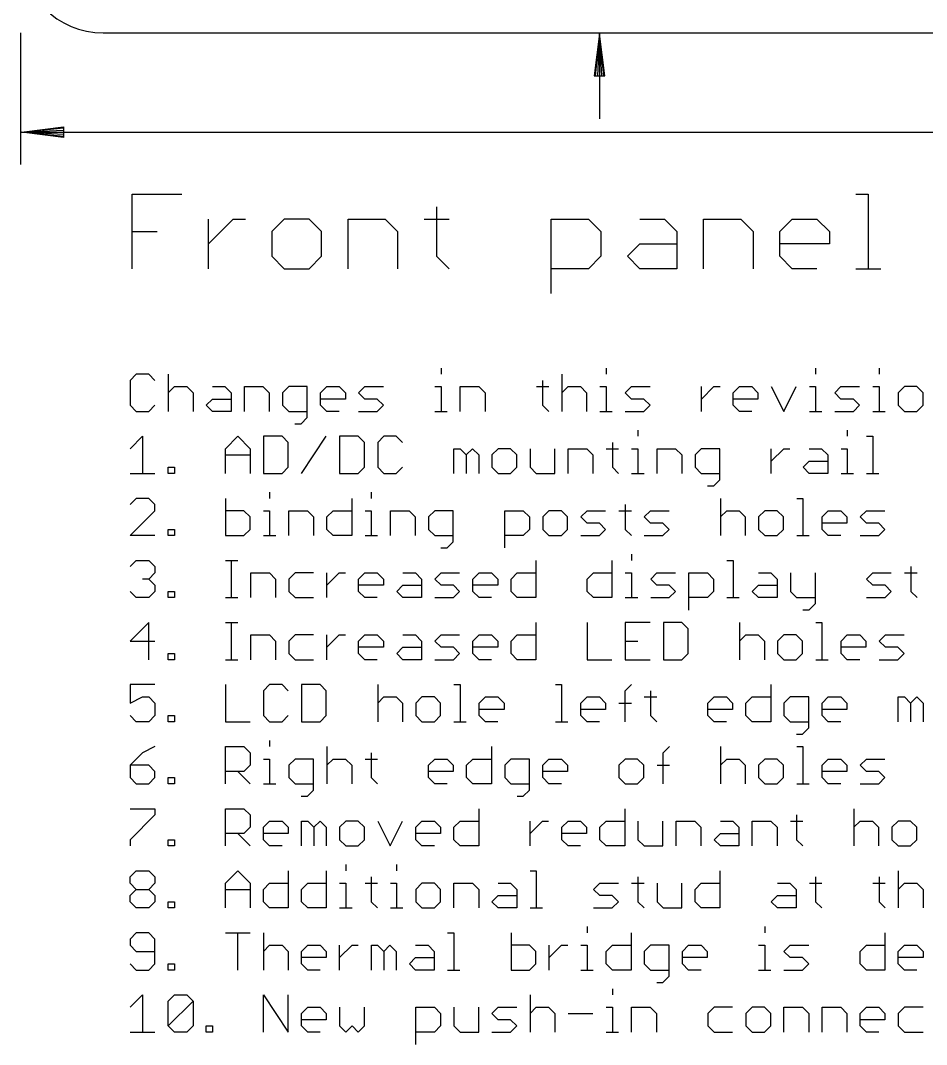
# Model space of a CAD drawing. Extents: x -7 to 590, y -63 to 445.
# Drawn here: x 0 to 54.8, y -62.6 to -0.8 of the extents above; entities that cross this region are included whole.
import ezdxf

# ---------------------------------------------------------------- set-up
doc = ezdxf.new("R2010")
doc.units = 0
doc.layers.add('20', color=7, linetype='CONTINUOUS')
doc.layers.add('47', color=2, linetype='CONTINUOUS')

msp = doc.modelspace()

# ---------------------------------------------------------------- linework, layer by layer
at = {"layer": '20'}
msp.add_line((5, -1.5), (285, -1.5), dxfattribs=at)
msp.add_arc((5, 3.5), 5, 180, 270, dxfattribs=at)
at = {"layer": '47'}
for p, q in [((0, -1.5), (0, -9.45)), ((34.5, -1.5), (36.95, -1.5)), ((35, -1.565), (34.6808, -4.1)), ((35, -1.565), (34.74, -4.1)), ((35, -1.565), (34.87, -4.1)), ((35, -1.565), (35, -6.7)), ((35.3192, -4.1), (35, -1.565)), ((35.13, -4.1), (35, -1.565)), ((35.26, -4.1), (35, -1.565)), ((34.6808, -4.1), (35.3192, -4.1)), ((0.065, -7.5), (2.6, -7.1808)), ((0.065, -7.5), (2.6, -7.24)), ((0.065, -7.5), (2.6, -7.37)), ((2.6, -7.1808), (2.6, -7.8192)), ((0.065, -7.5), (289.935, -7.5)), ((2.6, -7.8192), (0.065, -7.5)), ((2.6, -7.63), (0.065, -7.5)), ((2.6, -7.76), (0.065, -7.5)), ((6.754, -15.746), (6.754, -11.2502)), ((6.754, -11.2502), (9.7512, -11.2502)), ((50.4914, -11.2502), (51.2407, -11.2502)), ((51.2407, -11.2502), (51.2407, -15.746)), ((25.1517, -11.9995), (25.1517, -14.9967)), ((11.3579, -15.746), (11.3579, -12.7488)), ((11.3579, -14.2474), (12.8565, -12.7488)), ((12.8565, -12.7488), (13.6059, -12.7488)), ((15.9439, -12.7488), (15.1945, -13.4981)), ((17.4425, -12.7488), (15.9439, -12.7488)), ((18.1918, -13.4981), (17.4425, -12.7488)), ((19.7985, -15.746), (19.7985, -12.7488)), ((19.7985, -12.7488), (22.0464, -12.7488)), ((22.0464, -12.7488), (22.7957, -13.4981)), ((24.4024, -12.7488), (25.901, -12.7488)), ((32.0756, -17.2446), (32.0756, -12.7488)), ((32.0756, -12.7488), (34.3236, -12.7488)), ((34.3236, -12.7488), (35.0729, -13.4981)), ((37.4289, -12.7488), (38.9275, -12.7488)), ((38.9275, -12.7488), (39.6768, -13.4981)), ((41.2835, -15.746), (41.2835, -12.7488)), ((41.2835, -12.7488), (43.5314, -12.7488)), ((43.5314, -12.7488), (44.2807, -13.4981)), ((45.8874, -13.4981), (46.6367, -12.7488)), ((46.6367, -12.7488), (48.1354, -12.7488)), ((48.1354, -12.7488), (48.8847, -13.4981)), ((6.754, -13.4981), (8.2526, -13.4981)), ((15.1945, -13.4981), (15.1945, -14.9967)), ((18.1918, -14.9967), (18.1918, -13.4981)), ((22.7957, -13.4981), (22.7957, -15.746)), ((35.0729, -13.4981), (35.0729, -14.9967)), ((39.6768, -13.4981), (39.6768, -15.746)), ((44.2807, -13.4981), (44.2807, -15.746)), ((45.8874, -14.9967), (45.8874, -13.4981)), ((48.8847, -13.4981), (48.8847, -14.2474)), ((36.6796, -14.9967), (37.4289, -14.2474)), ((37.4289, -14.2474), (39.6768, -14.2474)), ((48.8847, -14.2474), (45.8874, -14.2474)), ((15.1945, -14.9967), (15.9439, -15.746)), ((17.4425, -15.746), (18.1918, -14.9967)), ((25.1517, -14.9967), (25.901, -15.746)), ((35.0729, -14.9967), (34.3236, -15.746)), ((37.4289, -15.746), (36.6796, -14.9967)), ((46.6367, -15.746), (45.8874, -14.9967)), ((15.9439, -15.746), (17.4425, -15.746)), ((34.3236, -15.746), (32.0756, -15.746)), ((39.6768, -15.746), (37.4289, -15.746)), ((48.1354, -15.746), (46.6367, -15.746)), ((50.4914, -15.746), (51.99, -15.746)), ((7.0017, -22.1251), (6.627, -22.4997)), ((7.751, -22.1251), (7.0017, -22.1251)), ((8.1256, -22.4997), (7.751, -22.1251)), ((8.929, -22.1251), (8.929, -24.373)), ((25.4174, -21.7504), (25.4174, -22.1251)), ((32.7159, -22.1251), (32.7159, -24.373)), ((35.3926, -21.7504), (35.3926, -22.1251)), ((48.0534, -21.7504), (48.0534, -22.1251)), ((51.89, -21.7504), (51.89, -22.1251)), ((6.627, -22.4997), (6.627, -23.9983)), ((8.929, -23.249), (9.3036, -22.8744)), ((9.3036, -22.8744), (10.0529, -22.8744)), ((10.0529, -22.8744), (10.4276, -23.249)), ((11.6056, -22.8744), (12.3549, -22.8744)), ((12.3549, -22.8744), (12.7295, -23.249)), ((13.5329, -24.373), (13.5329, -22.8744)), ((13.5329, -22.8744), (14.6569, -22.8744)), ((14.6569, -22.8744), (15.0315, -23.249)), ((16.2095, -22.8744), (15.8349, -23.249)), ((17.3335, -22.8744), (16.2095, -22.8744)), ((17.3335, -24.7477), (17.3335, -22.8744)), ((18.1368, -23.249), (18.5115, -22.8744)), ((18.5115, -22.8744), (19.2608, -22.8744)), ((19.2608, -22.8744), (19.6354, -23.249)), ((20.4388, -23.249), (20.8134, -22.8744)), ((20.8134, -22.8744), (21.9374, -22.8744)), ((25.0427, -22.8744), (25.4174, -22.8744)), ((25.4174, -22.8744), (25.4174, -24.373)), ((26.5774, -24.373), (26.5774, -22.8744)), ((26.5774, -22.8744), (27.7013, -22.8744)), ((27.7013, -22.8744), (28.076, -23.249)), ((31.1813, -22.8744), (31.9306, -22.8744)), ((31.556, -22.4997), (31.556, -23.9983)), ((32.7159, -23.249), (33.0906, -22.8744)), ((33.0906, -22.8744), (33.8399, -22.8744)), ((33.8399, -22.8744), (34.2146, -23.249)), ((35.0179, -22.8744), (35.3926, -22.8744)), ((35.3926, -22.8744), (35.3926, -24.373)), ((36.5526, -23.249), (36.9272, -22.8744)), ((36.9272, -22.8744), (38.0512, -22.8744)), ((41.1565, -24.373), (41.1565, -22.8744)), ((41.1565, -23.6237), (41.9058, -22.8744)), ((41.9058, -22.8744), (42.2804, -22.8744)), ((43.0748, -23.249), (43.4494, -22.8744)), ((43.4494, -22.8744), (44.1987, -22.8744)), ((44.1987, -22.8744), (44.5734, -23.249)), ((45.3768, -22.8744), (46.1261, -24.373)), ((46.1261, -24.373), (46.8754, -22.8744)), ((47.6787, -22.8744), (48.0534, -22.8744)), ((48.0534, -22.8744), (48.0534, -24.373)), ((49.2134, -23.249), (49.588, -22.8744)), ((49.588, -22.8744), (50.712, -22.8744)), ((51.5153, -22.8744), (51.89, -22.8744)), ((51.89, -22.8744), (51.89, -24.373)), ((53.4246, -22.8744), (53.05, -23.249)), ((54.1739, -22.8744), (53.4246, -22.8744)), ((54.5486, -23.249), (54.1739, -22.8744)), ((10.4276, -23.249), (10.4276, -24.373)), ((12.7295, -23.249), (12.7295, -24.373)), ((15.0315, -23.249), (15.0315, -24.373)), ((15.8349, -23.249), (15.8349, -23.9983)), ((18.1368, -23.9983), (18.1368, -23.249)), ((19.6354, -23.249), (19.6354, -23.6237)), ((20.8134, -23.6237), (20.4388, -23.249)), ((28.076, -23.249), (28.076, -24.373)), ((34.2146, -23.249), (34.2146, -24.373)), ((36.9272, -23.6237), (36.5526, -23.249)), ((43.0748, -23.9983), (43.0748, -23.249)), ((44.5734, -23.249), (44.5734, -23.6237)), ((49.588, -23.6237), (49.2134, -23.249)), ((53.05, -23.249), (53.05, -23.9983)), ((54.5486, -23.9983), (54.5486, -23.249)), ((6.627, -23.9983), (7.0017, -24.373)), ((7.751, -24.373), (8.1256, -23.9983)), ((11.2309, -23.9983), (11.6056, -23.6237)), ((11.6056, -24.373), (11.2309, -23.9983)), ((11.6056, -23.6237), (12.7295, -23.6237)), ((15.8349, -23.9983), (16.2095, -24.373)), ((19.6354, -23.6237), (18.1368, -23.6237)), ((18.5115, -24.373), (18.1368, -23.9983)), ((21.5628, -23.6237), (20.8134, -23.6237)), ((21.9374, -23.9983), (21.5628, -23.6237)), ((21.5628, -24.373), (21.9374, -23.9983)), ((31.556, -23.9983), (31.9306, -24.373)), ((37.6765, -23.6237), (36.9272, -23.6237)), ((38.0512, -23.9983), (37.6765, -23.6237)), ((37.6765, -24.373), (38.0512, -23.9983)), ((44.5734, -23.6237), (43.0748, -23.6237)), ((43.4494, -24.373), (43.0748, -23.9983)), ((50.3373, -23.6237), (49.588, -23.6237)), ((50.712, -23.9983), (50.3373, -23.6237)), ((50.3373, -24.373), (50.712, -23.9983)), ((53.05, -23.9983), (53.4246, -24.373)), ((54.1739, -24.373), (54.5486, -23.9983)), ((7.0017, -24.373), (7.751, -24.373)), ((12.7295, -24.373), (11.6056, -24.373)), ((16.2095, -24.373), (17.3335, -24.373)), ((16.9588, -25.1223), (17.3335, -24.7477)), ((19.2608, -24.373), (18.5115, -24.373)), ((20.4388, -24.373), (21.5628, -24.373)), ((25.0427, -24.373), (25.792, -24.373)), ((35.0179, -24.373), (35.7672, -24.373)), ((36.5526, -24.373), (37.6765, -24.373)), ((44.1987, -24.373), (43.4494, -24.373)), ((47.6787, -24.373), (48.428, -24.373)), ((49.2134, -24.373), (50.3373, -24.373)), ((51.5153, -24.373), (52.2646, -24.373)), ((53.4246, -24.373), (54.1739, -24.373)), ((16.5842, -25.1223), (16.9588, -25.1223)), ((6.627, -26.6244), (7.3763, -25.8751)), ((7.3763, -25.8751), (7.3763, -28.123)), ((12.3819, -26.6244), (13.1312, -25.8751)), ((13.1312, -25.8751), (13.8805, -26.6244)), ((14.6839, -25.8751), (14.6839, -28.123)), ((15.8078, -25.8751), (14.6839, -25.8751)), ((16.1825, -26.2497), (15.8078, -25.8751)), ((16.9858, -28.123), (18.4845, -25.8751)), ((19.2878, -25.8751), (19.2878, -28.123)), ((20.4118, -25.8751), (19.2878, -25.8751)), ((20.7864, -26.2497), (20.4118, -25.8751)), ((21.9644, -25.8751), (21.5898, -26.2497)), ((22.7137, -25.8751), (21.9644, -25.8751)), ((23.0884, -26.2497), (22.7137, -25.8751)), ((37.3109, -25.5004), (37.3109, -25.8751)), ((49.9717, -25.5004), (49.9717, -25.8751)), ((51.1317, -25.8751), (51.5063, -25.8751)), ((51.5063, -25.8751), (51.5063, -28.123)), ((16.1825, -27.7483), (16.1825, -26.2497)), ((20.7864, -27.7483), (20.7864, -26.2497)), ((21.5898, -26.2497), (21.5898, -27.7483)), ((35.7762, -26.2497), (35.7762, -27.7483)), ((12.3819, -28.123), (12.3819, -26.6244)), ((12.3819, -26.999), (13.8805, -26.999)), ((13.8805, -26.6244), (13.8805, -28.123)), ((26.1937, -28.123), (26.1937, -26.6244)), ((26.1937, -26.6244), (26.5684, -26.6244)), ((26.5684, -26.6244), (26.943, -26.999)), ((26.943, -26.999), (27.3177, -26.6244)), ((26.943, -26.999), (26.943, -28.123)), ((27.3177, -26.6244), (27.6923, -26.999)), ((27.6923, -26.999), (27.6923, -28.123)), ((28.8703, -26.6244), (28.4957, -26.999)), ((28.4957, -26.999), (28.4957, -27.7483)), ((29.6196, -26.6244), (28.8703, -26.6244)), ((29.9943, -26.999), (29.6196, -26.6244)), ((29.9943, -27.7483), (29.9943, -26.999)), ((30.7976, -26.6244), (30.7976, -27.7483)), ((32.2963, -28.123), (32.2963, -26.6244)), ((33.0996, -28.123), (33.0996, -26.6244)), ((33.0996, -26.6244), (34.2236, -26.6244)), ((34.2236, -26.6244), (34.5982, -26.999)), ((34.5982, -26.999), (34.5982, -28.123)), ((35.4016, -26.6244), (36.1509, -26.6244)), ((36.9362, -26.6244), (37.3109, -26.6244)), ((37.3109, -26.6244), (37.3109, -28.123)), ((38.4709, -28.123), (38.4709, -26.6244)), ((38.4709, -26.6244), (39.5948, -26.6244)), ((39.5948, -26.6244), (39.9695, -26.999)), ((39.9695, -26.999), (39.9695, -28.123)), ((41.1475, -26.6244), (40.7728, -26.999)), ((40.7728, -26.999), (40.7728, -27.7483)), ((42.2714, -26.6244), (41.1475, -26.6244)), ((42.2714, -28.4977), (42.2714, -26.6244)), ((45.3768, -28.123), (45.3768, -26.6244)), ((45.3768, -27.3737), (46.1261, -26.6244)), ((46.1261, -26.6244), (46.5007, -26.6244)), ((47.6697, -26.6244), (48.419, -26.6244)), ((48.419, -26.6244), (48.7937, -26.999)), ((48.7937, -26.999), (48.7937, -28.123)), ((49.597, -26.6244), (49.9717, -26.6244)), ((49.9717, -26.6244), (49.9717, -28.123)), ((8.929, -28.123), (8.929, -27.7483)), ((8.929, -27.7483), (9.3036, -27.7483)), ((9.3036, -27.7483), (9.3036, -28.123)), ((15.8078, -28.123), (16.1825, -27.7483)), ((20.4118, -28.123), (20.7864, -27.7483)), ((21.5898, -27.7483), (21.9644, -28.123)), ((22.7137, -28.123), (23.0884, -27.7483)), ((28.4957, -27.7483), (28.8703, -28.123)), ((29.6196, -28.123), (29.9943, -27.7483)), ((30.7976, -27.7483), (31.1723, -28.123)), ((35.7762, -27.7483), (36.1509, -28.123)), ((40.7728, -27.7483), (41.1475, -28.123)), ((47.2951, -27.7483), (47.6697, -27.3737)), ((47.6697, -28.123), (47.2951, -27.7483)), ((47.6697, -27.3737), (48.7937, -27.3737)), ((6.627, -28.123), (8.1256, -28.123)), ((9.3036, -28.123), (8.929, -28.123)), ((14.6839, -28.123), (15.8078, -28.123)), ((19.2878, -28.123), (20.4118, -28.123)), ((21.9644, -28.123), (22.7137, -28.123)), ((28.8703, -28.123), (29.6196, -28.123)), ((31.1723, -28.123), (32.2963, -28.123)), ((36.9362, -28.123), (37.6855, -28.123)), ((41.1475, -28.123), (42.2714, -28.123)), ((48.7937, -28.123), (47.6697, -28.123)), ((49.597, -28.123), (50.3463, -28.123)), ((51.1317, -28.123), (51.881, -28.123)), ((41.5221, -28.8723), (41.8968, -28.8723)), ((41.8968, -28.8723), (42.2714, -28.4977)), ((7.0017, -29.6251), (6.627, -29.9997)), ((7.751, -29.6251), (7.0017, -29.6251)), ((8.1256, -29.9997), (7.751, -29.6251)), ((12.3819, -29.6251), (12.3819, -31.873)), ((15.0585, -29.2504), (15.0585, -29.6251)), ((20.0191, -29.6251), (20.0191, -31.873)), ((21.1971, -29.2504), (21.1971, -29.6251)), ((42.3075, -29.6251), (42.3075, -31.873)), ((46.9114, -29.6251), (47.2861, -29.6251)), ((47.2861, -29.6251), (47.2861, -31.873)), ((8.1256, -30.3744), (8.1256, -29.9997)), ((36.5435, -29.9997), (36.5435, -31.4983)), ((6.627, -31.873), (8.1256, -30.3744)), ((13.5059, -30.3744), (12.3819, -30.3744)), ((13.8805, -30.749), (13.5059, -30.3744)), ((13.8805, -31.4983), (13.8805, -30.749)), ((14.6839, -30.3744), (15.0585, -30.3744)), ((15.0585, -30.3744), (15.0585, -31.873)), ((16.2185, -31.873), (16.2185, -30.3744)), ((16.2185, -30.3744), (17.3425, -30.3744)), ((17.3425, -30.3744), (17.7171, -30.749)), ((17.7171, -30.749), (17.7171, -31.873)), ((18.5205, -30.749), (18.8951, -30.3744)), ((18.5205, -31.4983), (18.5205, -30.749)), ((18.8951, -30.3744), (20.0191, -30.3744)), ((20.8225, -30.3744), (21.1971, -30.3744)), ((21.1971, -30.3744), (21.1971, -31.873)), ((22.3571, -31.873), (22.3571, -30.3744)), ((22.3571, -30.3744), (23.4811, -30.3744)), ((23.4811, -30.3744), (23.8557, -30.749)), ((23.8557, -30.749), (23.8557, -31.873)), ((25.0337, -30.3744), (24.6591, -30.749)), ((24.6591, -30.749), (24.6591, -31.4983)), ((26.1577, -30.3744), (25.0337, -30.3744)), ((26.1577, -32.2477), (26.1577, -30.3744)), ((29.263, -32.6223), (29.263, -30.3744)), ((29.263, -30.3744), (30.387, -30.3744)), ((30.387, -30.3744), (30.7616, -30.749)), ((30.7616, -30.749), (30.7616, -31.4983)), ((31.9396, -30.3744), (31.565, -30.749)), ((31.565, -30.749), (31.565, -31.4983)), ((32.6889, -30.3744), (31.9396, -30.3744)), ((33.0636, -30.749), (32.6889, -30.3744)), ((33.0636, -31.4983), (33.0636, -30.749)), ((33.8669, -30.749), (34.2416, -30.3744)), ((34.2416, -31.1237), (33.8669, -30.749)), ((34.2416, -30.3744), (35.3655, -30.3744)), ((36.1689, -30.3744), (36.9182, -30.3744)), ((37.7035, -30.749), (38.0782, -30.3744)), ((38.0782, -31.1237), (37.7035, -30.749)), ((38.0782, -30.3744), (39.2021, -30.3744)), ((42.3075, -30.749), (42.6821, -30.3744)), ((42.6821, -30.3744), (43.4314, -30.3744)), ((43.4314, -30.3744), (43.8061, -30.749)), ((43.8061, -30.749), (43.8061, -31.873)), ((44.9841, -30.3744), (44.6094, -30.749)), ((44.6094, -30.749), (44.6094, -31.4983)), ((45.7334, -30.3744), (44.9841, -30.3744)), ((46.108, -30.749), (45.7334, -30.3744)), ((46.108, -31.4983), (46.108, -30.749)), ((48.446, -30.749), (48.8207, -30.3744)), ((48.446, -31.4983), (48.446, -30.749)), ((48.8207, -30.3744), (49.57, -30.3744)), ((49.57, -30.3744), (49.9447, -30.749)), ((49.9447, -30.749), (49.9447, -31.1237)), ((50.748, -30.749), (51.1227, -30.3744)), ((51.1227, -31.1237), (50.748, -30.749)), ((51.1227, -30.3744), (52.2466, -30.3744)), ((8.929, -31.873), (8.929, -31.4983)), ((8.929, -31.4983), (9.3036, -31.4983)), ((9.3036, -31.4983), (9.3036, -31.873)), ((13.5059, -31.873), (13.8805, -31.4983)), ((18.8951, -31.873), (18.5205, -31.4983)), ((24.6591, -31.4983), (25.0337, -31.873)), ((30.7616, -31.4983), (30.387, -31.873)), ((31.565, -31.4983), (31.9396, -31.873)), ((32.6889, -31.873), (33.0636, -31.4983)), ((34.9909, -31.1237), (34.2416, -31.1237)), ((35.3655, -31.4983), (34.9909, -31.1237)), ((34.9909, -31.873), (35.3655, -31.4983)), ((36.5435, -31.4983), (36.9182, -31.873)), ((38.8275, -31.1237), (38.0782, -31.1237)), ((39.2021, -31.4983), (38.8275, -31.1237)), ((38.8275, -31.873), (39.2021, -31.4983)), ((44.6094, -31.4983), (44.9841, -31.873)), ((45.7334, -31.873), (46.108, -31.4983)), ((49.9447, -31.1237), (48.446, -31.1237)), ((48.8207, -31.873), (48.446, -31.4983)), ((51.872, -31.1237), (51.1227, -31.1237)), ((52.2466, -31.4983), (51.872, -31.1237)), ((51.872, -31.873), (52.2466, -31.4983)), ((8.1256, -31.873), (6.627, -31.873)), ((9.3036, -31.873), (8.929, -31.873)), ((12.3819, -31.873), (13.5059, -31.873)), ((14.6839, -31.873), (15.4332, -31.873)), ((20.0191, -31.873), (18.8951, -31.873)), ((20.8225, -31.873), (21.5718, -31.873)), ((25.0337, -31.873), (26.1577, -31.873)), ((30.387, -31.873), (29.263, -31.873)), ((31.9396, -31.873), (32.6889, -31.873)), ((33.8669, -31.873), (34.9909, -31.873)), ((37.7035, -31.873), (38.8275, -31.873)), ((44.9841, -31.873), (45.7334, -31.873)), ((46.9114, -31.873), (47.6607, -31.873)), ((49.57, -31.873), (48.8207, -31.873)), ((50.748, -31.873), (51.872, -31.873)), ((25.4084, -32.6223), (25.783, -32.6223)), ((25.783, -32.6223), (26.1577, -32.2477)), ((6.627, -33.7497), (7.0017, -33.3751)), ((7.0017, -33.3751), (7.751, -33.3751)), ((7.751, -33.3751), (8.1256, -33.7497)), ((12.3819, -33.3751), (13.1312, -33.3751)), ((12.7566, -35.623), (12.7566, -33.3751)), ((31.1453, -33.3751), (31.1453, -35.623)), ((35.7492, -33.3751), (35.7492, -35.623)), ((36.9272, -33.0004), (36.9272, -33.3751)), ((42.6911, -33.3751), (43.0658, -33.3751)), ((43.0658, -33.3751), (43.0658, -35.623)), ((8.1256, -33.7497), (8.1256, -34.1244)), ((53.8083, -33.7497), (53.8083, -35.2483)), ((7.751, -34.499), (7.3763, -34.499)), ((8.1256, -34.1244), (7.751, -34.499)), ((7.751, -34.499), (8.1256, -34.8737)), ((13.9166, -35.623), (13.9166, -34.1244)), ((13.9166, -34.1244), (15.0405, -34.1244)), ((15.0405, -34.1244), (15.4152, -34.499)), ((15.4152, -34.499), (15.4152, -35.623)), ((16.5932, -34.1244), (16.2185, -34.499)), ((16.2185, -34.499), (16.2185, -35.2483)), ((17.7171, -34.1244), (16.5932, -34.1244)), ((18.5205, -35.623), (18.5205, -34.1244)), ((18.5205, -34.8737), (19.2698, -34.1244)), ((19.2698, -34.1244), (19.6444, -34.1244)), ((20.4388, -34.499), (20.8134, -34.1244)), ((20.4388, -35.2483), (20.4388, -34.499)), ((20.8134, -34.1244), (21.5628, -34.1244)), ((21.5628, -34.1244), (21.9374, -34.499)), ((21.9374, -34.499), (21.9374, -34.8737)), ((23.1154, -34.1244), (23.8647, -34.1244)), ((23.8647, -34.1244), (24.2394, -34.499)), ((24.2394, -34.499), (24.2394, -35.623)), ((25.0427, -34.499), (25.4174, -34.1244)), ((25.4174, -34.8737), (25.0427, -34.499)), ((25.4174, -34.1244), (26.5413, -34.1244)), ((27.3447, -34.499), (27.7193, -34.1244)), ((27.3447, -35.2483), (27.3447, -34.499)), ((27.7193, -34.1244), (28.4686, -34.1244)), ((28.4686, -34.1244), (28.8433, -34.499)), ((28.8433, -34.499), (28.8433, -34.8737)), ((29.6467, -34.499), (30.0213, -34.1244)), ((29.6467, -35.2483), (29.6467, -34.499)), ((30.0213, -34.1244), (31.1453, -34.1244)), ((34.2506, -34.499), (34.6252, -34.1244)), ((34.2506, -35.2483), (34.2506, -34.499)), ((34.6252, -34.1244), (35.7492, -34.1244)), ((36.5526, -34.1244), (36.9272, -34.1244)), ((36.9272, -34.1244), (36.9272, -35.623)), ((38.0872, -34.499), (38.4618, -34.1244)), ((38.4618, -34.8737), (38.0872, -34.499)), ((38.4618, -34.1244), (39.5858, -34.1244)), ((40.3892, -36.3723), (40.3892, -34.1244)), ((40.3892, -34.1244), (41.5131, -34.1244)), ((41.5131, -34.1244), (41.8878, -34.499)), ((41.8878, -34.499), (41.8878, -35.2483)), ((44.6004, -34.1244), (45.3497, -34.1244)), ((45.3497, -34.1244), (45.7244, -34.499)), ((45.7244, -34.499), (45.7244, -35.623)), ((46.5277, -34.1244), (46.5277, -35.2483)), ((48.0263, -34.1244), (48.0263, -35.9977)), ((51.1317, -34.499), (51.5063, -34.1244)), ((51.5063, -34.8737), (51.1317, -34.499)), ((51.5063, -34.1244), (52.6303, -34.1244)), ((53.4336, -34.1244), (54.1829, -34.1244)), ((7.0017, -35.623), (6.627, -35.2483)), ((8.1256, -35.2483), (7.751, -35.623)), ((8.1256, -34.8737), (8.1256, -35.2483)), ((8.929, -35.623), (8.929, -35.2483)), ((8.929, -35.2483), (9.3036, -35.2483)), ((9.3036, -35.2483), (9.3036, -35.623)), ((16.2185, -35.2483), (16.5932, -35.623)), ((21.9374, -34.8737), (20.4388, -34.8737)), ((20.8134, -35.623), (20.4388, -35.2483)), ((22.7408, -35.2483), (23.1154, -34.8737)), ((23.1154, -35.623), (22.7408, -35.2483)), ((23.1154, -34.8737), (24.2394, -34.8737)), ((26.1667, -34.8737), (25.4174, -34.8737)), ((26.5413, -35.2483), (26.1667, -34.8737)), ((26.1667, -35.623), (26.5413, -35.2483)), ((28.8433, -34.8737), (27.3447, -34.8737)), ((27.7193, -35.623), (27.3447, -35.2483)), ((30.0213, -35.623), (29.6467, -35.2483)), ((34.6252, -35.623), (34.2506, -35.2483)), ((39.2112, -34.8737), (38.4618, -34.8737)), ((39.5858, -35.2483), (39.2112, -34.8737)), ((39.2112, -35.623), (39.5858, -35.2483)), ((41.8878, -35.2483), (41.5131, -35.623)), ((44.2258, -35.2483), (44.6004, -34.8737)), ((44.6004, -35.623), (44.2258, -35.2483)), ((44.6004, -34.8737), (45.7244, -34.8737)), ((46.5277, -35.2483), (46.9024, -35.623)), ((52.2556, -34.8737), (51.5063, -34.8737)), ((52.6303, -35.2483), (52.2556, -34.8737)), ((52.2556, -35.623), (52.6303, -35.2483)), ((53.8083, -35.2483), (54.1829, -35.623)), ((7.751, -35.623), (7.0017, -35.623)), ((9.3036, -35.623), (8.929, -35.623)), ((12.3819, -35.623), (13.1312, -35.623)), ((16.5932, -35.623), (17.7171, -35.623)), ((21.5628, -35.623), (20.8134, -35.623)), ((24.2394, -35.623), (23.1154, -35.623)), ((25.0427, -35.623), (26.1667, -35.623)), ((28.4686, -35.623), (27.7193, -35.623)), ((31.1453, -35.623), (30.0213, -35.623)), ((35.7492, -35.623), (34.6252, -35.623)), ((36.5526, -35.623), (37.3019, -35.623)), ((38.0872, -35.623), (39.2112, -35.623)), ((41.5131, -35.623), (40.3892, -35.623)), ((42.6911, -35.623), (43.4404, -35.623)), ((45.7244, -35.623), (44.6004, -35.623)), ((46.9024, -35.623), (48.0263, -35.623)), ((51.1317, -35.623), (52.2556, -35.623)), ((47.6517, -36.3723), (47.277, -36.3723)), ((48.0263, -35.9977), (47.6517, -36.3723)), ((7.751, -37.1251), (6.627, -38.249)), ((7.751, -39.373), (7.751, -37.1251)), ((12.3819, -37.1251), (13.1312, -37.1251)), ((12.7566, -39.373), (12.7566, -37.1251)), ((31.1453, -37.1251), (31.1453, -39.373)), ((34.2506, -37.1251), (34.2506, -39.373)), ((38.0512, -37.1251), (36.5526, -37.1251)), ((36.5526, -37.1251), (36.5526, -39.373)), ((38.8545, -37.1251), (38.8545, -39.373)), ((39.9785, -37.1251), (38.8545, -37.1251)), ((40.3531, -37.4997), (39.9785, -37.1251)), ((40.3531, -38.9983), (40.3531, -37.4997)), ((43.4584, -37.1251), (43.4584, -39.373)), ((48.0624, -37.1251), (48.437, -37.1251)), ((48.437, -37.1251), (48.437, -39.373)), ((6.627, -38.249), (8.1256, -38.249)), ((13.9166, -39.373), (13.9166, -37.8744)), ((13.9166, -37.8744), (15.0405, -37.8744)), ((15.0405, -37.8744), (15.4152, -38.249)), ((15.4152, -38.249), (15.4152, -39.373)), ((16.5932, -37.8744), (16.2185, -38.249)), ((16.2185, -38.249), (16.2185, -38.9983)), ((17.7171, -37.8744), (16.5932, -37.8744)), ((18.5205, -39.373), (18.5205, -37.8744)), ((18.5205, -38.6237), (19.2698, -37.8744)), ((19.2698, -37.8744), (19.6444, -37.8744)), ((20.4388, -38.249), (20.8134, -37.8744)), ((20.4388, -38.9983), (20.4388, -38.249)), ((20.8134, -37.8744), (21.5628, -37.8744)), ((21.5628, -37.8744), (21.9374, -38.249)), ((21.9374, -38.249), (21.9374, -38.6237)), ((23.1154, -37.8744), (23.8647, -37.8744)), ((23.8647, -37.8744), (24.2394, -38.249)), ((24.2394, -38.249), (24.2394, -39.373)), ((25.0427, -38.249), (25.4174, -37.8744)), ((25.4174, -38.6237), (25.0427, -38.249)), ((25.4174, -37.8744), (26.5413, -37.8744)), ((27.3447, -38.249), (27.7193, -37.8744)), ((27.3447, -38.9983), (27.3447, -38.249)), ((27.7193, -37.8744), (28.4686, -37.8744)), ((28.4686, -37.8744), (28.8433, -38.249)), ((28.8433, -38.249), (28.8433, -38.6237)), ((29.6467, -38.249), (30.0213, -37.8744)), ((29.6467, -38.9983), (29.6467, -38.249)), ((30.0213, -37.8744), (31.1453, -37.8744)), ((36.5526, -38.249), (37.3019, -38.249)), ((43.4584, -38.249), (43.8331, -37.8744)), ((43.8331, -37.8744), (44.5824, -37.8744)), ((44.5824, -37.8744), (44.9571, -38.249)), ((44.9571, -38.249), (44.9571, -39.373)), ((46.1351, -37.8744), (45.7604, -38.249)), ((45.7604, -38.249), (45.7604, -38.9983)), ((46.8844, -37.8744), (46.1351, -37.8744)), ((47.259, -38.249), (46.8844, -37.8744)), ((47.259, -38.9983), (47.259, -38.249)), ((49.597, -38.249), (49.9717, -37.8744)), ((49.597, -38.9983), (49.597, -38.249)), ((49.9717, -37.8744), (50.721, -37.8744)), ((50.721, -37.8744), (51.0956, -38.249)), ((51.0956, -38.249), (51.0956, -38.6237)), ((51.899, -38.249), (52.2736, -37.8744)), ((52.2736, -38.6237), (51.899, -38.249)), ((52.2736, -37.8744), (53.3976, -37.8744)), ((21.9374, -38.6237), (20.4388, -38.6237)), ((22.7408, -38.9983), (23.1154, -38.6237)), ((23.1154, -38.6237), (24.2394, -38.6237)), ((26.1667, -38.6237), (25.4174, -38.6237)), ((26.5413, -38.9983), (26.1667, -38.6237)), ((28.8433, -38.6237), (27.3447, -38.6237)), ((51.0956, -38.6237), (49.597, -38.6237)), ((53.0229, -38.6237), (52.2736, -38.6237)), ((53.3976, -38.9983), (53.0229, -38.6237)), ((8.929, -39.373), (8.929, -38.9983)), ((8.929, -38.9983), (9.3036, -38.9983)), ((9.3036, -39.373), (8.929, -39.373)), ((9.3036, -38.9983), (9.3036, -39.373)), ((12.3819, -39.373), (13.1312, -39.373)), ((16.2185, -38.9983), (16.5932, -39.373)), ((16.5932, -39.373), (17.7171, -39.373)), ((20.8134, -39.373), (20.4388, -38.9983)), ((21.5628, -39.373), (20.8134, -39.373)), ((23.1154, -39.373), (22.7408, -38.9983)), ((24.2394, -39.373), (23.1154, -39.373)), ((25.0427, -39.373), (26.1667, -39.373)), ((26.1667, -39.373), (26.5413, -38.9983)), ((27.7193, -39.373), (27.3447, -38.9983)), ((28.4686, -39.373), (27.7193, -39.373)), ((30.0213, -39.373), (29.6467, -38.9983)), ((31.1453, -39.373), (30.0213, -39.373)), ((34.2506, -39.373), (35.7492, -39.373)), ((36.5526, -39.373), (38.0512, -39.373)), ((38.8545, -39.373), (39.9785, -39.373)), ((39.9785, -39.373), (40.3531, -38.9983)), ((45.7604, -38.9983), (46.1351, -39.373)), ((46.1351, -39.373), (46.8844, -39.373)), ((46.8844, -39.373), (47.259, -38.9983)), ((48.0624, -39.373), (48.8117, -39.373)), ((49.9717, -39.373), (49.597, -38.9983)), ((50.721, -39.373), (49.9717, -39.373)), ((51.899, -39.373), (53.0229, -39.373)), ((53.0229, -39.373), (53.3976, -38.9983)), ((8.1256, -40.8751), (6.627, -40.8751)), ((6.627, -40.8751), (6.627, -41.999)), ((12.3819, -40.8751), (12.3819, -43.123)), ((15.0585, -40.8751), (14.6839, -41.2497)), ((14.6839, -41.2497), (14.6839, -42.7483)), ((15.8078, -40.8751), (15.0585, -40.8751)), ((16.1825, -41.2497), (15.8078, -40.8751)), ((16.9858, -40.8751), (16.9858, -43.123)), ((18.1098, -40.8751), (16.9858, -40.8751)), ((18.4845, -41.2497), (18.1098, -40.8751)), ((18.4845, -42.7483), (18.4845, -41.2497)), ((21.5898, -40.8751), (21.5898, -43.123)), ((26.1937, -40.8751), (26.5684, -40.8751)), ((26.5684, -40.8751), (26.5684, -43.123)), ((32.3323, -40.8751), (32.7069, -40.8751)), ((32.7069, -40.8751), (32.7069, -43.123)), ((36.5435, -41.2497), (36.9182, -40.8751)), ((36.5435, -43.123), (36.5435, -41.2497)), ((38.0782, -41.2497), (38.0782, -42.7483)), ((45.3407, -40.8751), (45.3407, -43.123)), ((6.627, -41.999), (7.3763, -41.6244)), ((7.3763, -41.6244), (7.751, -41.6244)), ((7.751, -41.6244), (8.1256, -41.999)), ((8.1256, -41.999), (8.1256, -42.7483)), ((21.5898, -41.999), (21.9644, -41.6244)), ((21.9644, -41.6244), (22.7137, -41.6244)), ((22.7137, -41.6244), (23.0884, -41.999)), ((23.0884, -41.999), (23.0884, -43.123)), ((24.2664, -41.6244), (23.8917, -41.999)), ((23.8917, -41.999), (23.8917, -42.7483)), ((25.0157, -41.6244), (24.2664, -41.6244)), ((25.3904, -41.999), (25.0157, -41.6244)), ((25.3904, -42.7483), (25.3904, -41.999)), ((27.7284, -41.999), (28.103, -41.6244)), ((27.7284, -42.7483), (27.7284, -41.999)), ((28.103, -41.6244), (28.8523, -41.6244)), ((28.8523, -41.6244), (29.227, -41.999)), ((29.227, -41.999), (29.227, -42.3737)), ((33.8669, -41.999), (34.2416, -41.6244)), ((33.8669, -42.7483), (33.8669, -41.999)), ((34.2416, -41.6244), (34.9909, -41.6244)), ((34.9909, -41.6244), (35.3655, -41.999)), ((35.3655, -41.999), (35.3655, -42.3737)), ((36.1689, -41.999), (36.9182, -41.999)), ((37.7035, -41.6244), (38.4528, -41.6244)), ((41.5401, -41.999), (41.9148, -41.6244)), ((41.5401, -42.7483), (41.5401, -41.999)), ((41.9148, -41.6244), (42.6641, -41.6244)), ((42.6641, -41.6244), (43.0388, -41.999)), ((43.0388, -41.999), (43.0388, -42.3737)), ((43.8421, -41.999), (44.2168, -41.6244)), ((43.8421, -42.7483), (43.8421, -41.999)), ((44.2168, -41.6244), (45.3407, -41.6244)), ((46.5187, -41.6244), (46.1441, -41.999)), ((46.1441, -41.999), (46.1441, -42.7483)), ((47.6427, -41.6244), (46.5187, -41.6244)), ((47.6427, -43.4977), (47.6427, -41.6244)), ((48.446, -41.999), (48.8207, -41.6244)), ((48.446, -42.7483), (48.446, -41.999)), ((48.8207, -41.6244), (49.57, -41.6244)), ((49.57, -41.6244), (49.9447, -41.999)), ((49.9447, -41.999), (49.9447, -42.3737)), ((53.05, -43.123), (53.05, -41.6244)), ((53.05, -41.6244), (53.4246, -41.6244)), ((53.4246, -41.6244), (53.7993, -41.999)), ((53.7993, -41.999), (54.1739, -41.6244)), ((53.7993, -41.999), (53.7993, -43.123)), ((54.1739, -41.6244), (54.5486, -41.999)), ((54.5486, -41.999), (54.5486, -43.123)), ((29.227, -42.3737), (27.7284, -42.3737)), ((35.3655, -42.3737), (33.8669, -42.3737)), ((43.0388, -42.3737), (41.5401, -42.3737)), ((49.9447, -42.3737), (48.446, -42.3737)), ((7.0017, -43.123), (6.627, -42.7483)), ((7.751, -43.123), (7.0017, -43.123)), ((8.1256, -42.7483), (7.751, -43.123)), ((8.929, -43.123), (8.929, -42.7483)), ((8.929, -42.7483), (9.3036, -42.7483)), ((9.3036, -43.123), (8.929, -43.123)), ((9.3036, -42.7483), (9.3036, -43.123)), ((12.3819, -43.123), (13.8805, -43.123)), ((14.6839, -42.7483), (15.0585, -43.123)), ((15.0585, -43.123), (15.8078, -43.123)), ((15.8078, -43.123), (16.1825, -42.7483)), ((16.9858, -43.123), (18.1098, -43.123)), ((18.1098, -43.123), (18.4845, -42.7483)), ((23.8917, -42.7483), (24.2664, -43.123)), ((24.2664, -43.123), (25.0157, -43.123)), ((25.0157, -43.123), (25.3904, -42.7483)), ((26.1937, -43.123), (26.943, -43.123)), ((28.103, -43.123), (27.7284, -42.7483)), ((28.8523, -43.123), (28.103, -43.123)), ((32.3323, -43.123), (33.0816, -43.123)), ((34.2416, -43.123), (33.8669, -42.7483)), ((34.9909, -43.123), (34.2416, -43.123)), ((38.0782, -42.7483), (38.4528, -43.123)), ((41.9148, -43.123), (41.5401, -42.7483)), ((42.6641, -43.123), (41.9148, -43.123)), ((44.2168, -43.123), (43.8421, -42.7483)), ((45.3407, -43.123), (44.2168, -43.123)), ((46.1441, -42.7483), (46.5187, -43.123)), ((46.5187, -43.123), (47.6427, -43.123)), ((48.8207, -43.123), (48.446, -42.7483)), ((49.57, -43.123), (48.8207, -43.123)), ((46.8934, -43.8723), (47.268, -43.8723)), ((47.268, -43.8723), (47.6427, -43.4977)), ((15.0585, -44.2504), (15.0585, -44.6251)), ((7.3763, -44.9997), (6.627, -45.749)), ((8.1256, -44.6251), (7.3763, -44.9997)), ((12.3819, -46.873), (12.3819, -44.6251)), ((12.3819, -44.6251), (13.5059, -44.6251)), ((13.5059, -44.6251), (13.8805, -44.9997)), ((13.8805, -44.9997), (13.8805, -45.749)), ((18.5205, -44.6251), (18.5205, -46.873)), ((21.1971, -44.9997), (21.1971, -46.4983)), ((28.4596, -44.6251), (28.4596, -46.873)), ((38.8455, -44.9997), (39.2202, -44.6251)), ((38.8455, -46.873), (38.8455, -44.9997)), ((42.3075, -44.6251), (42.3075, -46.873)), ((46.9114, -44.6251), (47.2861, -44.6251)), ((47.2861, -44.6251), (47.2861, -46.873)), ((6.627, -45.749), (6.627, -46.4983)), ((7.751, -45.749), (6.627, -45.749)), ((8.1256, -46.1237), (7.751, -45.749)), ((13.8805, -45.749), (13.5059, -46.1237)), ((14.6839, -45.3744), (15.0585, -45.3744)), ((15.0585, -45.3744), (15.0585, -46.873)), ((16.5932, -45.3744), (16.2185, -45.749)), ((16.2185, -45.749), (16.2185, -46.4983)), ((17.7171, -45.3744), (16.5932, -45.3744)), ((17.7171, -47.2477), (17.7171, -45.3744)), ((18.5205, -45.749), (18.8951, -45.3744)), ((18.8951, -45.3744), (19.6444, -45.3744)), ((19.6444, -45.3744), (20.0191, -45.749)), ((20.0191, -45.749), (20.0191, -46.873)), ((20.8225, -45.3744), (21.5718, -45.3744)), ((24.6591, -45.749), (25.0337, -45.3744)), ((24.6591, -46.4983), (24.6591, -45.749)), ((25.0337, -45.3744), (25.783, -45.3744)), ((25.783, -45.3744), (26.1577, -45.749)), ((26.1577, -45.749), (26.1577, -46.1237)), ((26.961, -45.749), (27.3357, -45.3744)), ((26.961, -46.4983), (26.961, -45.749)), ((27.3357, -45.3744), (28.4596, -45.3744)), ((29.6376, -45.3744), (29.263, -45.749)), ((29.263, -45.749), (29.263, -46.4983)), ((30.7616, -45.3744), (29.6376, -45.3744)), ((30.7616, -47.2477), (30.7616, -45.3744)), ((31.565, -45.749), (31.9396, -45.3744)), ((31.565, -46.4983), (31.565, -45.749)), ((31.9396, -45.3744), (32.6889, -45.3744)), ((32.6889, -45.3744), (33.0636, -45.749)), ((33.0636, -45.749), (33.0636, -46.1237)), ((36.5435, -45.3744), (36.1689, -45.749)), ((36.1689, -45.749), (36.1689, -46.4983)), ((37.2929, -45.3744), (36.5435, -45.3744)), ((37.6675, -45.749), (37.2929, -45.3744)), ((37.6675, -46.4983), (37.6675, -45.749)), ((38.4709, -45.749), (39.2202, -45.749)), ((42.3075, -45.749), (42.6821, -45.3744)), ((42.6821, -45.3744), (43.4314, -45.3744)), ((43.4314, -45.3744), (43.8061, -45.749)), ((43.8061, -45.749), (43.8061, -46.873)), ((44.9841, -45.3744), (44.6094, -45.749)), ((44.6094, -45.749), (44.6094, -46.4983)), ((45.7334, -45.3744), (44.9841, -45.3744)), ((46.108, -45.749), (45.7334, -45.3744)), ((46.108, -46.4983), (46.108, -45.749)), ((48.446, -45.749), (48.8207, -45.3744)), ((48.446, -46.4983), (48.446, -45.749)), ((48.8207, -45.3744), (49.57, -45.3744)), ((49.57, -45.3744), (49.9447, -45.749)), ((49.9447, -45.749), (49.9447, -46.1237)), ((50.748, -45.749), (51.1227, -45.3744)), ((51.1227, -46.1237), (50.748, -45.749)), ((51.1227, -45.3744), (52.2466, -45.3744)), ((8.1256, -46.4983), (8.1256, -46.1237)), ((13.5059, -46.1237), (12.3819, -46.1237)), ((13.1312, -46.1237), (13.8805, -46.873)), ((26.1577, -46.1237), (24.6591, -46.1237)), ((33.0636, -46.1237), (31.565, -46.1237)), ((49.9447, -46.1237), (48.446, -46.1237)), ((51.872, -46.1237), (51.1227, -46.1237)), ((52.2466, -46.4983), (51.872, -46.1237)), ((6.627, -46.4983), (7.0017, -46.873)), ((7.0017, -46.873), (7.751, -46.873)), ((7.751, -46.873), (8.1256, -46.4983)), ((8.929, -46.873), (8.929, -46.4983)), ((8.929, -46.4983), (9.3036, -46.4983)), ((9.3036, -46.873), (8.929, -46.873)), ((9.3036, -46.4983), (9.3036, -46.873)), ((14.6839, -46.873), (15.4332, -46.873)), ((16.2185, -46.4983), (16.5932, -46.873)), ((16.5932, -46.873), (17.7171, -46.873)), ((21.1971, -46.4983), (21.5718, -46.873)), ((25.0337, -46.873), (24.6591, -46.4983)), ((25.783, -46.873), (25.0337, -46.873)), ((27.3357, -46.873), (26.961, -46.4983)), ((28.4596, -46.873), (27.3357, -46.873)), ((29.263, -46.4983), (29.6376, -46.873)), ((29.6376, -46.873), (30.7616, -46.873)), ((31.9396, -46.873), (31.565, -46.4983)), ((32.6889, -46.873), (31.9396, -46.873)), ((36.1689, -46.4983), (36.5435, -46.873)), ((36.5435, -46.873), (37.2929, -46.873)), ((37.2929, -46.873), (37.6675, -46.4983)), ((44.6094, -46.4983), (44.9841, -46.873)), ((44.9841, -46.873), (45.7334, -46.873)), ((45.7334, -46.873), (46.108, -46.4983)), ((46.9114, -46.873), (47.6607, -46.873)), ((48.8207, -46.873), (48.446, -46.4983)), ((49.57, -46.873), (48.8207, -46.873)), ((50.748, -46.873), (51.872, -46.873)), ((51.872, -46.873), (52.2466, -46.4983)), ((16.9678, -47.6223), (17.3425, -47.6223)), ((17.3425, -47.6223), (17.7171, -47.2477)), ((30.0123, -47.6223), (30.387, -47.6223)), ((30.387, -47.6223), (30.7616, -47.2477)), ((6.627, -48.3751), (8.1256, -48.3751)), ((8.1256, -48.7497), (6.627, -50.2483)), ((8.1256, -48.3751), (8.1256, -48.7497)), ((12.3819, -50.623), (12.3819, -48.3751)), ((12.3819, -48.3751), (13.5059, -48.3751)), ((13.5059, -48.3751), (13.8805, -48.7497)), ((13.8805, -48.7497), (13.8805, -49.499)), ((27.6923, -48.3751), (27.6923, -50.623)), ((36.5165, -48.3751), (36.5165, -50.623)), ((46.9024, -48.7497), (46.9024, -50.2483)), ((50.3643, -48.3751), (50.3643, -50.623)), ((14.6839, -49.499), (15.0585, -49.1244)), ((15.0585, -49.1244), (15.8078, -49.1244)), ((15.8078, -49.1244), (16.1825, -49.499)), ((16.9858, -50.623), (16.9858, -49.1244)), ((16.9858, -49.1244), (17.3605, -49.1244)), ((17.3605, -49.1244), (17.7352, -49.499)), ((17.7352, -49.499), (18.1098, -49.1244)), ((18.1098, -49.1244), (18.4845, -49.499)), ((19.6625, -49.1244), (19.2878, -49.499)), ((20.4118, -49.1244), (19.6625, -49.1244)), ((20.7864, -49.499), (20.4118, -49.1244)), ((21.5898, -49.1244), (22.3391, -50.623)), ((22.3391, -50.623), (23.0884, -49.1244)), ((23.8917, -49.499), (24.2664, -49.1244)), ((24.2664, -49.1244), (25.0157, -49.1244)), ((25.0157, -49.1244), (25.3904, -49.499)), ((26.1937, -49.499), (26.5684, -49.1244)), ((26.5684, -49.1244), (27.6923, -49.1244)), ((30.7976, -50.623), (30.7976, -49.1244)), ((30.7976, -49.8737), (31.5469, -49.1244)), ((31.5469, -49.1244), (31.9216, -49.1244)), ((32.7159, -49.499), (33.0906, -49.1244)), ((33.0906, -49.1244), (33.8399, -49.1244)), ((33.8399, -49.1244), (34.2146, -49.499)), ((35.0179, -49.499), (35.3926, -49.1244)), ((35.3926, -49.1244), (36.5165, -49.1244)), ((37.3199, -49.1244), (37.3199, -50.2483)), ((38.8185, -50.623), (38.8185, -49.1244)), ((39.6218, -50.623), (39.6218, -49.1244)), ((39.6218, -49.1244), (40.7458, -49.1244)), ((40.7458, -49.1244), (41.1205, -49.499)), ((42.2985, -49.1244), (43.0478, -49.1244)), ((43.0478, -49.1244), (43.4224, -49.499)), ((44.2258, -50.623), (44.2258, -49.1244)), ((44.2258, -49.1244), (45.3497, -49.1244)), ((45.3497, -49.1244), (45.7244, -49.499)), ((46.5277, -49.1244), (47.277, -49.1244)), ((50.3643, -49.499), (50.739, -49.1244)), ((50.739, -49.1244), (51.4883, -49.1244)), ((51.4883, -49.1244), (51.863, -49.499)), ((53.041, -49.1244), (52.6663, -49.499)), ((53.7903, -49.1244), (53.041, -49.1244)), ((54.1649, -49.499), (53.7903, -49.1244)), ((13.5059, -49.8737), (12.3819, -49.8737)), ((13.1312, -49.8737), (13.8805, -50.623)), ((13.8805, -49.499), (13.5059, -49.8737)), ((14.6839, -50.2483), (14.6839, -49.499)), ((16.1825, -49.8737), (14.6839, -49.8737)), ((16.1825, -49.499), (16.1825, -49.8737)), ((17.7352, -49.499), (17.7352, -50.623)), ((18.4845, -49.499), (18.4845, -50.623)), ((19.2878, -49.499), (19.2878, -50.2483)), ((20.7864, -50.2483), (20.7864, -49.499)), ((23.8917, -50.2483), (23.8917, -49.499)), ((25.3904, -49.8737), (23.8917, -49.8737)), ((25.3904, -49.499), (25.3904, -49.8737)), ((26.1937, -50.2483), (26.1937, -49.499)), ((32.7159, -50.2483), (32.7159, -49.499)), ((34.2146, -49.8737), (32.7159, -49.8737)), ((34.2146, -49.499), (34.2146, -49.8737)), ((35.0179, -50.2483), (35.0179, -49.499)), ((41.1205, -49.499), (41.1205, -50.623)), ((41.9238, -50.2483), (42.2985, -49.8737)), ((42.2985, -49.8737), (43.4224, -49.8737)), ((43.4224, -49.499), (43.4224, -50.623)), ((45.7244, -49.499), (45.7244, -50.623)), ((51.863, -49.499), (51.863, -50.623)), ((52.6663, -49.499), (52.6663, -50.2483)), ((54.1649, -50.2483), (54.1649, -49.499)), ((6.627, -50.2483), (6.627, -50.623)), ((8.929, -50.623), (8.929, -50.2483)), ((8.929, -50.2483), (9.3036, -50.2483)), ((9.3036, -50.623), (8.929, -50.623)), ((9.3036, -50.2483), (9.3036, -50.623)), ((15.0585, -50.623), (14.6839, -50.2483)), ((15.8078, -50.623), (15.0585, -50.623)), ((19.2878, -50.2483), (19.6625, -50.623)), ((19.6625, -50.623), (20.4118, -50.623)), ((20.4118, -50.623), (20.7864, -50.2483)), ((24.2664, -50.623), (23.8917, -50.2483)), ((25.0157, -50.623), (24.2664, -50.623)), ((26.5684, -50.623), (26.1937, -50.2483)), ((27.6923, -50.623), (26.5684, -50.623)), ((33.0906, -50.623), (32.7159, -50.2483)), ((33.8399, -50.623), (33.0906, -50.623)), ((35.3926, -50.623), (35.0179, -50.2483)), ((36.5165, -50.623), (35.3926, -50.623)), ((37.3199, -50.2483), (37.6945, -50.623)), ((37.6945, -50.623), (38.8185, -50.623)), ((42.2985, -50.623), (41.9238, -50.2483)), ((43.4224, -50.623), (42.2985, -50.623)), ((46.9024, -50.2483), (47.277, -50.623)), ((52.6663, -50.2483), (53.041, -50.623)), ((53.041, -50.623), (53.7903, -50.623)), ((53.7903, -50.623), (54.1649, -50.2483)), ((19.6625, -51.7504), (19.6625, -52.1251)), ((22.7318, -51.7504), (22.7318, -52.1251)), ((6.627, -52.4997), (7.0017, -52.1251)), ((6.627, -52.8744), (6.627, -52.4997)), ((7.0017, -52.1251), (7.751, -52.1251)), ((7.751, -52.1251), (8.1256, -52.4997)), ((8.1256, -52.4997), (8.1256, -52.8744)), ((12.3819, -52.8744), (13.1312, -52.1251)), ((13.1312, -52.1251), (13.8805, -52.8744)), ((16.1825, -52.1251), (16.1825, -54.373)), ((18.4845, -52.1251), (18.4845, -54.373)), ((21.1971, -52.4997), (21.1971, -53.9983)), ((30.7976, -52.1251), (31.1723, -52.1251)), ((31.1723, -52.1251), (31.1723, -54.373)), ((37.3109, -52.4997), (37.3109, -53.9983)), ((42.2714, -52.1251), (42.2714, -54.373)), ((48.0534, -52.4997), (48.0534, -53.9983)), ((51.89, -52.4997), (51.89, -53.9983)), ((53.05, -52.1251), (53.05, -54.373)), ((7.0017, -53.249), (6.627, -52.8744)), ((8.1256, -52.8744), (7.751, -53.249)), ((12.3819, -54.373), (12.3819, -52.8744)), ((13.8805, -52.8744), (13.8805, -54.373)), ((14.6839, -53.249), (15.0585, -52.8744)), ((15.0585, -52.8744), (16.1825, -52.8744)), ((16.9858, -53.249), (17.3605, -52.8744)), ((17.3605, -52.8744), (18.4845, -52.8744)), ((19.2878, -52.8744), (19.6625, -52.8744)), ((19.6625, -52.8744), (19.6625, -54.373)), ((20.8225, -52.8744), (21.5718, -52.8744)), ((22.3571, -52.8744), (22.7318, -52.8744)), ((22.7318, -52.8744), (22.7318, -54.373)), ((24.2664, -52.8744), (23.8917, -53.249)), ((25.0157, -52.8744), (24.2664, -52.8744)), ((25.3904, -53.249), (25.0157, -52.8744)), ((26.1937, -54.373), (26.1937, -52.8744)), ((26.1937, -52.8744), (27.3177, -52.8744)), ((27.3177, -52.8744), (27.6923, -53.249)), ((28.8703, -52.8744), (29.6196, -52.8744)), ((29.6196, -52.8744), (29.9943, -53.249)), ((34.6342, -53.249), (35.0089, -52.8744)), ((35.0089, -52.8744), (36.1329, -52.8744)), ((36.9362, -52.8744), (37.6855, -52.8744)), ((38.4709, -52.8744), (38.4709, -53.9983)), ((39.9695, -54.373), (39.9695, -52.8744)), ((40.7728, -53.249), (41.1475, -52.8744)), ((41.1475, -52.8744), (42.2714, -52.8744)), ((45.7514, -52.8744), (46.5007, -52.8744)), ((46.5007, -52.8744), (46.8754, -53.249)), ((47.6787, -52.8744), (48.428, -52.8744)), ((51.5153, -52.8744), (52.2646, -52.8744)), ((53.05, -53.249), (53.4246, -52.8744)), ((53.4246, -52.8744), (54.1739, -52.8744)), ((54.1739, -52.8744), (54.5486, -53.249)), ((6.627, -53.6237), (7.0017, -53.249)), ((6.627, -53.9983), (6.627, -53.6237)), ((7.0017, -53.249), (7.751, -53.249)), ((7.751, -53.249), (8.1256, -53.6237)), ((8.1256, -53.6237), (8.1256, -53.9983)), ((12.3819, -53.249), (13.8805, -53.249)), ((14.6839, -53.9983), (14.6839, -53.249)), ((16.9858, -53.9983), (16.9858, -53.249)), ((23.8917, -53.249), (23.8917, -53.9983)), ((25.3904, -53.9983), (25.3904, -53.249)), ((27.6923, -53.249), (27.6923, -54.373)), ((28.4957, -53.9983), (28.8703, -53.6237)), ((28.8703, -53.6237), (29.9943, -53.6237)), ((29.9943, -53.249), (29.9943, -54.373)), ((35.0089, -53.6237), (34.6342, -53.249)), ((35.7582, -53.6237), (35.0089, -53.6237)), ((36.1329, -53.9983), (35.7582, -53.6237)), ((40.7728, -53.9983), (40.7728, -53.249)), ((45.3768, -53.9983), (45.7514, -53.6237)), ((45.7514, -53.6237), (46.8754, -53.6237)), ((46.8754, -53.249), (46.8754, -54.373)), ((54.5486, -53.249), (54.5486, -54.373)), ((7.0017, -54.373), (6.627, -53.9983)), ((7.751, -54.373), (7.0017, -54.373)), ((8.1256, -53.9983), (7.751, -54.373)), ((8.929, -54.373), (8.929, -53.9983)), ((8.929, -53.9983), (9.3036, -53.9983)), ((9.3036, -54.373), (8.929, -54.373)), ((9.3036, -53.9983), (9.3036, -54.373)), ((15.0585, -54.373), (14.6839, -53.9983)), ((16.1825, -54.373), (15.0585, -54.373)), ((17.3605, -54.373), (16.9858, -53.9983)), ((18.4845, -54.373), (17.3605, -54.373)), ((19.2878, -54.373), (20.0371, -54.373)), ((21.1971, -53.9983), (21.5718, -54.373)), ((22.3571, -54.373), (23.1064, -54.373)), ((23.8917, -53.9983), (24.2664, -54.373)), ((24.2664, -54.373), (25.0157, -54.373)), ((25.0157, -54.373), (25.3904, -53.9983)), ((28.8703, -54.373), (28.4957, -53.9983)), ((29.9943, -54.373), (28.8703, -54.373)), ((30.7976, -54.373), (31.5469, -54.373)), ((34.6342, -54.373), (35.7582, -54.373)), ((35.7582, -54.373), (36.1329, -53.9983)), ((37.3109, -53.9983), (37.6855, -54.373)), ((38.4709, -53.9983), (38.8455, -54.373)), ((38.8455, -54.373), (39.9695, -54.373)), ((41.1475, -54.373), (40.7728, -53.9983)), ((42.2714, -54.373), (41.1475, -54.373)), ((45.7514, -54.373), (45.3768, -53.9983)), ((46.8754, -54.373), (45.7514, -54.373)), ((48.0534, -53.9983), (48.428, -54.373)), ((51.89, -53.9983), (52.2646, -54.373)), ((34.2416, -55.5004), (34.2416, -55.8751)), ((44.9841, -55.5004), (44.9841, -55.8751)), ((7.0017, -55.8751), (6.627, -56.2497)), ((6.627, -56.2497), (6.627, -56.6244)), ((7.751, -55.8751), (7.0017, -55.8751)), ((8.1256, -56.2497), (7.751, -55.8751)), ((8.1256, -57.7483), (8.1256, -56.2497)), ((12.3819, -55.8751), (13.8805, -55.8751)), ((13.1312, -58.123), (13.1312, -55.8751)), ((14.6839, -55.8751), (14.6839, -58.123)), ((25.81, -55.8751), (26.1847, -55.8751)), ((26.1847, -55.8751), (26.1847, -58.123)), ((29.6467, -55.8751), (29.6467, -58.123)), ((36.9002, -55.8751), (36.9002, -58.123)), ((52.2466, -55.8751), (52.2466, -58.123)), ((6.627, -56.6244), (7.0017, -56.999)), ((14.6839, -56.999), (15.0585, -56.6244)), ((15.0585, -56.6244), (15.8078, -56.6244)), ((15.8078, -56.6244), (16.1825, -56.999)), ((16.9858, -56.999), (17.3605, -56.6244)), ((17.3605, -56.6244), (18.1098, -56.6244)), ((18.1098, -56.6244), (18.4845, -56.999)), ((19.2878, -58.123), (19.2878, -56.6244)), ((19.2878, -57.3737), (20.0371, -56.6244)), ((20.0371, -56.6244), (20.4118, -56.6244)), ((21.2061, -58.123), (21.2061, -56.6244)), ((21.2061, -56.6244), (21.5808, -56.6244)), ((21.5808, -56.6244), (21.9554, -56.999)), ((21.9554, -56.999), (22.3301, -56.6244)), ((22.3301, -56.6244), (22.7047, -56.999)), ((23.8827, -56.6244), (24.632, -56.6244)), ((24.632, -56.6244), (25.0067, -56.999)), ((30.7706, -56.6244), (29.6467, -56.6244)), ((31.1453, -56.999), (30.7706, -56.6244)), ((31.9486, -58.123), (31.9486, -56.6244)), ((31.9486, -57.3737), (32.6979, -56.6244)), ((32.6979, -56.6244), (33.0726, -56.6244)), ((33.8669, -56.6244), (34.2416, -56.6244)), ((34.2416, -56.6244), (34.2416, -58.123)), ((35.4016, -56.999), (35.7762, -56.6244)), ((35.7762, -56.6244), (36.9002, -56.6244)), ((38.0782, -56.6244), (37.7035, -56.999)), ((39.2021, -56.6244), (38.0782, -56.6244)), ((39.2021, -58.4977), (39.2021, -56.6244)), ((40.0055, -56.999), (40.3802, -56.6244)), ((40.3802, -56.6244), (41.1295, -56.6244)), ((41.1295, -56.6244), (41.5041, -56.999)), ((44.6094, -56.6244), (44.9841, -56.6244)), ((44.9841, -56.6244), (44.9841, -58.123)), ((46.1441, -56.999), (46.5187, -56.6244)), ((46.5187, -56.6244), (47.6427, -56.6244)), ((50.748, -56.999), (51.1227, -56.6244)), ((51.1227, -56.6244), (52.2466, -56.6244)), ((53.05, -56.999), (53.4246, -56.6244)), ((53.4246, -56.6244), (54.1739, -56.6244)), ((54.1739, -56.6244), (54.5486, -56.999)), ((7.0017, -56.999), (8.1256, -56.999)), ((16.1825, -56.999), (16.1825, -58.123)), ((16.9858, -57.7483), (16.9858, -56.999)), ((18.4845, -57.3737), (16.9858, -57.3737)), ((18.4845, -56.999), (18.4845, -57.3737)), ((21.9554, -56.999), (21.9554, -58.123)), ((22.7047, -56.999), (22.7047, -58.123)), ((23.5081, -57.7483), (23.8827, -57.3737)), ((23.8827, -57.3737), (25.0067, -57.3737)), ((25.0067, -56.999), (25.0067, -58.123)), ((31.1453, -57.7483), (31.1453, -56.999)), ((35.4016, -57.7483), (35.4016, -56.999)), ((37.7035, -56.999), (37.7035, -57.7483)), ((40.0055, -57.7483), (40.0055, -56.999)), ((41.5041, -57.3737), (40.0055, -57.3737)), ((41.5041, -56.999), (41.5041, -57.3737)), ((46.5187, -57.3737), (46.1441, -56.999)), ((47.268, -57.3737), (46.5187, -57.3737)), ((47.6427, -57.7483), (47.268, -57.3737)), ((50.748, -57.7483), (50.748, -56.999)), ((53.05, -57.7483), (53.05, -56.999)), ((54.5486, -57.3737), (53.05, -57.3737)), ((54.5486, -56.999), (54.5486, -57.3737)), ((6.627, -57.7483), (7.0017, -58.123)), ((7.0017, -58.123), (7.751, -58.123)), ((7.751, -58.123), (8.1256, -57.7483)), ((8.929, -58.123), (8.929, -57.7483)), ((8.929, -57.7483), (9.3036, -57.7483)), ((9.3036, -58.123), (8.929, -58.123)), ((9.3036, -57.7483), (9.3036, -58.123)), ((17.3605, -58.123), (16.9858, -57.7483)), ((18.1098, -58.123), (17.3605, -58.123)), ((23.8827, -58.123), (23.5081, -57.7483)), ((25.0067, -58.123), (23.8827, -58.123)), ((25.81, -58.123), (26.5594, -58.123)), ((29.6467, -58.123), (30.7706, -58.123)), ((30.7706, -58.123), (31.1453, -57.7483)), ((33.8669, -58.123), (34.6162, -58.123)), ((35.7762, -58.123), (35.4016, -57.7483)), ((36.9002, -58.123), (35.7762, -58.123)), ((37.7035, -57.7483), (38.0782, -58.123)), ((38.0782, -58.123), (39.2021, -58.123)), ((40.3802, -58.123), (40.0055, -57.7483)), ((41.1295, -58.123), (40.3802, -58.123)), ((44.6094, -58.123), (45.3587, -58.123)), ((46.1441, -58.123), (47.268, -58.123)), ((47.268, -58.123), (47.6427, -57.7483)), ((51.1227, -58.123), (50.748, -57.7483)), ((52.2466, -58.123), (51.1227, -58.123)), ((53.4246, -58.123), (53.05, -57.7483)), ((54.1739, -58.123), (53.4246, -58.123)), ((38.8275, -58.8723), (39.2021, -58.4977)), ((35.7762, -59.2504), (35.7762, -59.6251)), ((38.4528, -58.8723), (38.8275, -58.8723)), ((6.627, -60.3744), (7.3763, -59.6251)), ((7.3763, -59.6251), (7.3763, -61.873)), ((8.929, -59.9997), (9.3036, -59.6251)), ((8.929, -61.4983), (8.929, -59.9997)), ((8.929, -61.4983), (10.4276, -59.9997)), ((9.3036, -59.6251), (10.0529, -59.6251)), ((10.0529, -59.6251), (10.4276, -59.9997)), ((10.4276, -59.9997), (10.4276, -61.4983)), ((14.6839, -61.873), (14.6839, -59.6251)), ((14.6839, -59.6251), (16.1825, -61.873)), ((16.1825, -61.873), (16.1825, -59.6251)), ((30.7976, -59.6251), (30.7976, -61.873)), ((16.9858, -60.749), (17.3605, -60.3744)), ((17.3605, -60.3744), (18.1098, -60.3744)), ((18.1098, -60.3744), (18.4845, -60.749)), ((19.2878, -60.3744), (19.2878, -61.4983)), ((20.7864, -61.4983), (20.7864, -60.3744)), ((23.8917, -62.6223), (23.8917, -60.3744)), ((23.8917, -60.3744), (25.0157, -60.3744)), ((25.0157, -60.3744), (25.3904, -60.749)), ((26.1937, -60.3744), (26.1937, -61.4983)), ((27.6923, -61.873), (27.6923, -60.3744)), ((28.4957, -60.749), (28.8703, -60.3744)), ((28.8703, -60.3744), (29.9943, -60.3744)), ((30.7976, -60.749), (31.1723, -60.3744)), ((31.1723, -60.3744), (31.9216, -60.3744)), ((31.9216, -60.3744), (32.2963, -60.749)), ((35.4016, -60.3744), (35.7762, -60.3744)), ((35.7762, -60.3744), (35.7762, -61.873)), ((36.9362, -61.873), (36.9362, -60.3744)), ((36.9362, -60.3744), (38.0602, -60.3744)), ((38.0602, -60.3744), (38.4348, -60.749)), ((41.9148, -60.3744), (41.5401, -60.749)), ((43.0388, -60.3744), (41.9148, -60.3744)), ((44.2168, -60.3744), (43.8421, -60.749)), ((44.9661, -60.3744), (44.2168, -60.3744)), ((45.3407, -60.749), (44.9661, -60.3744)), ((46.1441, -61.873), (46.1441, -60.3744)), ((46.1441, -60.3744), (47.268, -60.3744)), ((47.268, -60.3744), (47.6427, -60.749)), ((48.446, -61.873), (48.446, -60.3744)), ((48.446, -60.3744), (49.57, -60.3744)), ((49.57, -60.3744), (49.9447, -60.749)), ((50.748, -60.749), (51.1227, -60.3744)), ((51.1227, -60.3744), (51.872, -60.3744)), ((51.872, -60.3744), (52.2466, -60.749)), ((53.4246, -60.3744), (53.05, -60.749)), ((54.5486, -60.3744), (53.4246, -60.3744)), ((16.9858, -61.4983), (16.9858, -60.749)), ((18.4845, -61.1237), (16.9858, -61.1237)), ((18.4845, -60.749), (18.4845, -61.1237)), ((25.3904, -60.749), (25.3904, -61.4983)), ((28.8703, -61.1237), (28.4957, -60.749)), ((29.6196, -61.1237), (28.8703, -61.1237)), ((29.9943, -61.4983), (29.6196, -61.1237)), ((32.2963, -60.749), (32.2963, -61.873)), ((33.0996, -60.749), (34.5982, -60.749)), ((38.4348, -60.749), (38.4348, -61.873)), ((41.5401, -60.749), (41.5401, -61.4983)), ((43.8421, -60.749), (43.8421, -61.4983)), ((45.3407, -61.4983), (45.3407, -60.749)), ((47.6427, -60.749), (47.6427, -61.873)), ((49.9447, -60.749), (49.9447, -61.873)), ((50.748, -61.4983), (50.748, -60.749)), ((52.2466, -61.1237), (50.748, -61.1237)), ((52.2466, -60.749), (52.2466, -61.1237)), ((53.05, -60.749), (53.05, -61.4983)), ((9.3036, -61.873), (8.929, -61.4983)), ((10.4276, -61.4983), (10.0529, -61.873)), ((11.2309, -61.873), (11.2309, -61.4983)), ((11.2309, -61.4983), (11.6056, -61.4983)), ((11.6056, -61.4983), (11.6056, -61.873)), ((17.3605, -61.873), (16.9858, -61.4983)), ((19.2878, -61.4983), (19.6625, -61.873)), ((19.6625, -61.873), (20.0371, -61.4983)), ((20.0371, -61.4983), (20.4118, -61.873)), ((20.4118, -61.873), (20.7864, -61.4983)), ((25.3904, -61.4983), (25.0157, -61.873)), ((26.1937, -61.4983), (26.5684, -61.873)), ((29.6196, -61.873), (29.9943, -61.4983)), ((41.5401, -61.4983), (41.9148, -61.873)), ((43.8421, -61.4983), (44.2168, -61.873)), ((44.9661, -61.873), (45.3407, -61.4983)), ((51.1227, -61.873), (50.748, -61.4983)), ((53.05, -61.4983), (53.4246, -61.873)), ((6.627, -61.873), (8.1256, -61.873)), ((10.0529, -61.873), (9.3036, -61.873)), ((11.6056, -61.873), (11.2309, -61.873)), ((18.1098, -61.873), (17.3605, -61.873)), ((25.0157, -61.873), (23.8917, -61.873)), ((26.5684, -61.873), (27.6923, -61.873)), ((28.4957, -61.873), (29.6196, -61.873)), ((35.4016, -61.873), (36.1509, -61.873)), ((41.9148, -61.873), (43.0388, -61.873)), ((44.2168, -61.873), (44.9661, -61.873)), ((51.872, -61.873), (51.1227, -61.873)), ((53.4246, -61.873), (54.5486, -61.873))]:
    msp.add_line(p, q, dxfattribs=at)

doc.saveas('drawing.dxf')
